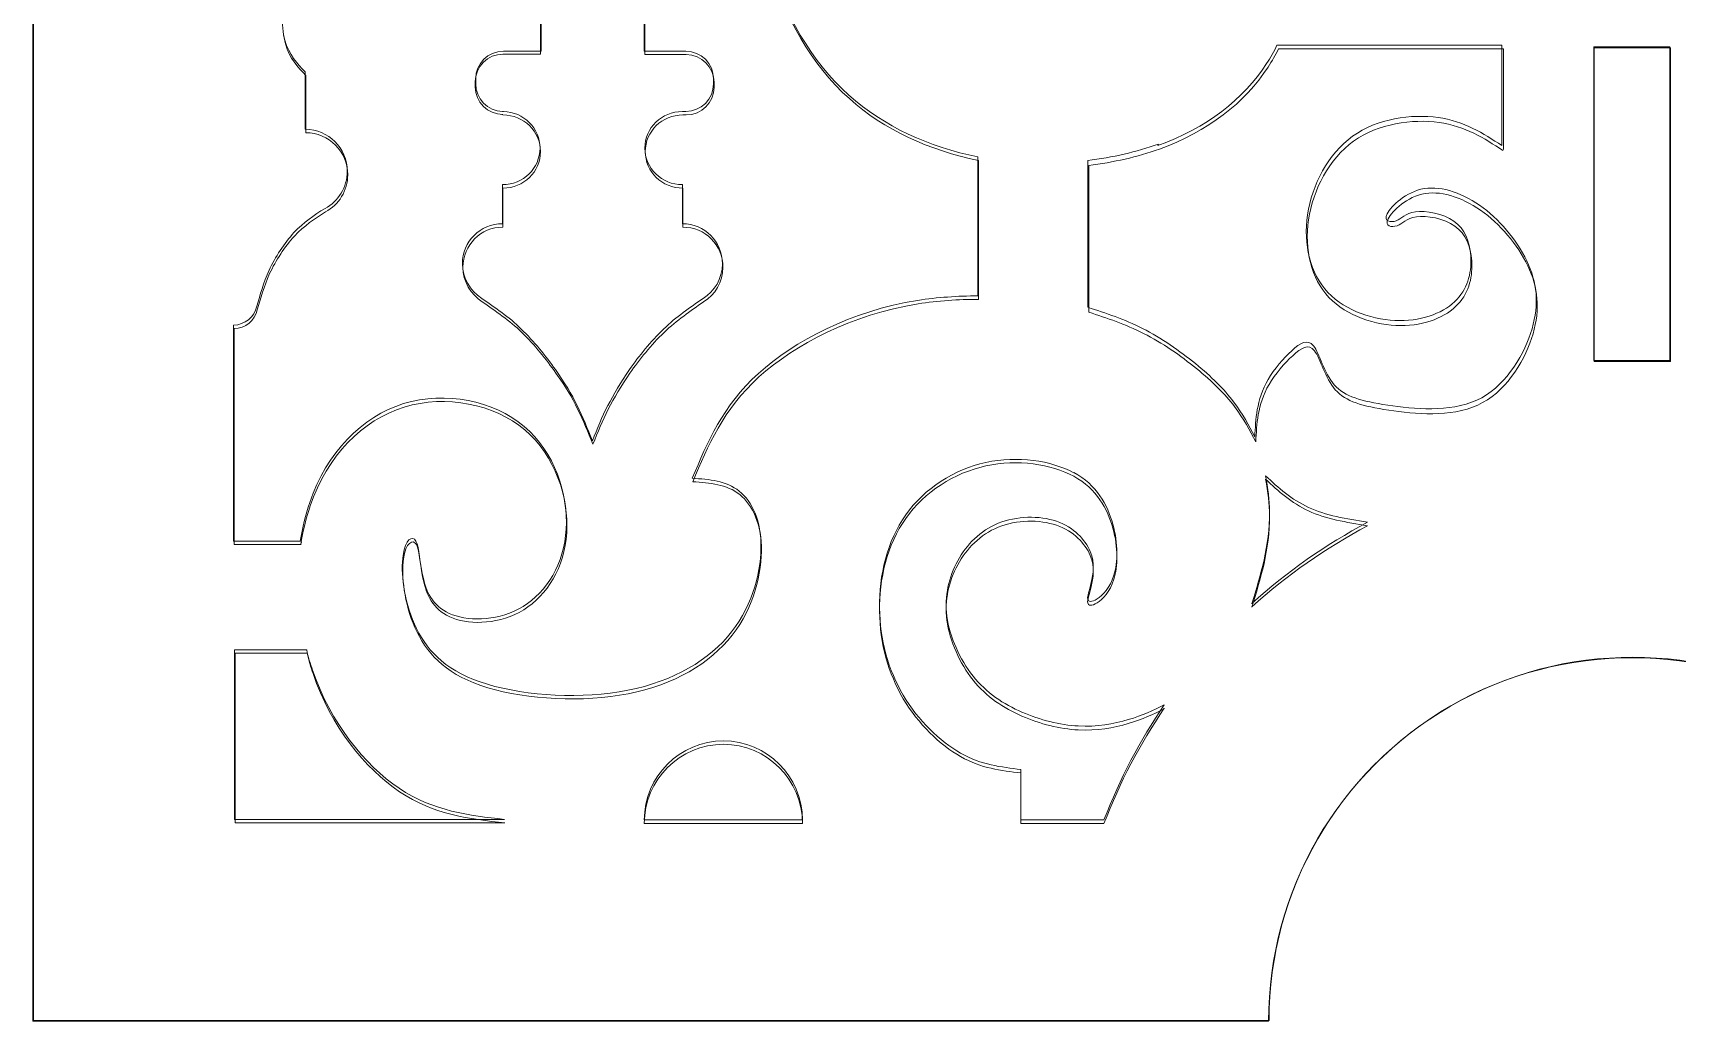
# Model space of a CAD drawing. Header units: centimetres. Extents: x -9.9 to 31.1, y -6.7 to 14.3.
# Drawn here: x -9.875 to -6.549, y -5.241 to -3.242 of the extents above; entities that cross this region are included whole.
import ezdxf

# ---------------------------------------------------------------- set-up
doc = ezdxf.new("R2010")
doc.units = ezdxf.units.CM
doc.header["$MEASUREMENT"] = 0
doc.layers.add('Layer 1', color=7, linetype='Continuous')

msp = doc.modelspace()

# ---------------------------------------------------------------- linework, layer by layer
at = {"layer": 'Layer 1', "lineweight": 9}
for points, knots in [([(-7.375, -5.241), (-7.375, -4.978), (-7.235, -4.736), (-7.007, -4.604), (-7.007, -4.604), (-6.893, -4.538), (-6.766, -4.506), (-6.639, -4.506), (-6.639, -4.506), (-6.512, -4.506), (-6.385, -4.539), (-6.271, -4.604), (-6.271, -4.604), (-6.043, -4.735), (-5.903, -4.978), (-5.903, -5.241), (-5.903, -5.241), (-5.903, -5.241), (-3.403, -5.241), (-3.403, -5.241), (-3.403, -5.241), (-3.403, -5.241), (-3.403, 3.991), (-3.403, 3.991), (-3.403, 3.991), (-3.403, 3.991), (-3.637, 3.991), (-3.637, 3.991), (-3.637, 3.991), (-3.717, 4.462), (-4.063, 4.843), (-4.525, 4.967), (-4.525, 4.967), (-4.525, 4.967), (-4.525, 5.298), (-4.525, 5.298), (-4.525, 5.298), (-4.525, 5.298), (-6.639, 5.298), (-6.639, 5.298), (-6.639, 5.298), (-6.639, 5.298), (-8.753, 5.298), (-8.753, 5.298), (-8.753, 5.298), (-8.753, 5.298), (-8.753, 4.967), (-8.753, 4.967), (-8.753, 4.967), (-9.215, 4.843), (-9.562, 4.461), (-9.641, 3.991), (-9.641, 3.991), (-9.641, 3.991), (-9.875, 3.991), (-9.875, 3.991), (-9.875, 3.991), (-9.875, 3.991), (-9.875, -5.241), (-9.875, -5.241), (-9.875, -5.241), (-9.875, -5.241), (-7.375, -5.241), (-7.375, -5.241)], [0, 0, 0, 0, 0.0588235, 0.0588235, 0.0588235, 0.0588235, 0.1176471, 0.1176471, 0.1176471, 0.1176471, 0.1764706, 0.1764706, 0.1764706, 0.1764706, 0.2352941, 0.2352941, 0.2352941, 0.2352941, 0.2941176, 0.2941176, 0.2941176, 0.2941176, 0.3529412, 0.3529412, 0.3529412, 0.3529412, 0.4117647, 0.4117647, 0.4117647, 0.4117647, 0.4705882, 0.4705882, 0.4705882, 0.4705882, 0.5294118, 0.5294118, 0.5294118, 0.5294118, 0.5882353, 0.5882353, 0.5882353, 0.5882353, 0.6470588, 0.6470588, 0.6470588, 0.6470588, 0.7058824, 0.7058824, 0.7058824, 0.7058824, 0.7647059, 0.7647059, 0.7647059, 0.7647059, 0.8235294, 0.8235294, 0.8235294, 0.8235294, 0.8823529, 0.8823529, 0.8823529, 0.8823529, 1, 1, 1, 1]), ([(-6.638, 5.299), (-6.638, 5.299), (-8.752, 5.299), (-8.752, 5.299), (-8.752, 5.299), (-8.752, 5.299), (-8.752, 4.968), (-8.752, 4.968), (-8.752, 4.968), (-9.214, 4.844), (-9.561, 4.462), (-9.64, 3.992), (-9.64, 3.992), (-9.64, 3.992), (-9.874, 3.992), (-9.874, 3.992), (-9.874, 3.992), (-9.874, 3.992), (-9.874, -5.24), (-9.874, -5.24), (-9.874, -5.24), (-9.874, -5.24), (-7.374, -5.24), (-7.374, -5.24), (-7.374, -5.24), (-7.374, -4.977), (-7.234, -4.735), (-7.006, -4.603), (-7.006, -4.603), (-6.892, -4.537), (-6.765, -4.505), (-6.638, -4.505), (-6.638, -4.505), (-6.511, -4.505), (-6.384, -4.538), (-6.27, -4.603), (-6.27, -4.603), (-6.042, -4.734), (-5.902, -4.977), (-5.902, -5.24), (-5.902, -5.24), (-5.902, -5.24), (-3.402, -5.24), (-3.402, -5.24), (-3.402, -5.24), (-3.402, -5.24), (-3.402, 3.992), (-3.402, 3.992), (-3.402, 3.992), (-3.402, 3.992), (-3.636, 3.992), (-3.636, 3.992), (-3.636, 3.992), (-3.716, 4.463), (-4.062, 4.844), (-4.524, 4.968), (-4.524, 4.968), (-4.524, 4.968), (-4.524, 5.299), (-4.524, 5.299), (-4.524, 5.299), (-4.524, 5.299), (-6.638, 5.299), (-6.638, 5.299)], [0, 0, 0, 0, 0.0588235, 0.0588235, 0.0588235, 0.0588235, 0.1176471, 0.1176471, 0.1176471, 0.1176471, 0.1764706, 0.1764706, 0.1764706, 0.1764706, 0.2352941, 0.2352941, 0.2352941, 0.2352941, 0.2941176, 0.2941176, 0.2941176, 0.2941176, 0.3529412, 0.3529412, 0.3529412, 0.3529412, 0.4117647, 0.4117647, 0.4117647, 0.4117647, 0.4705882, 0.4705882, 0.4705882, 0.4705882, 0.5294118, 0.5294118, 0.5294118, 0.5294118, 0.5882353, 0.5882353, 0.5882353, 0.5882353, 0.6470588, 0.6470588, 0.6470588, 0.6470588, 0.7058824, 0.7058824, 0.7058824, 0.7058824, 0.7647059, 0.7647059, 0.7647059, 0.7647059, 0.8235294, 0.8235294, 0.8235294, 0.8235294, 0.8823529, 0.8823529, 0.8823529, 0.8823529, 1, 1, 1, 1]), ([(-9.359, -3.141), (-9.346, -3.097), (-9.319, -3.05), (-9.287, -3.011), (-9.287, -3.011), (-9.256, -2.971), (-9.22, -2.938), (-9.187, -2.914), (-9.187, -2.914), (-9.154, -2.89), (-9.123, -2.874), (-9.092, -2.859), (-9.092, -2.859), (-9.092, -2.859), (-9.092, -2.742), (-9.092, -2.742), (-9.092, -2.742), (-9.092, -2.742), (-8.978, -2.742), (-8.978, -2.742), (-8.978, -2.742), (-8.978, -2.742), (-8.978, -2.886), (-8.978, -2.886), (-8.978, -2.886), (-8.978, -2.886), (-8.847, -2.886), (-8.847, -2.886), (-8.847, -2.886), (-8.847, -2.886), (-8.847, -3.279), (-8.847, -3.279), (-8.847, -3.279), (-8.847, -3.279), (-8.923, -3.279), (-8.923, -3.279), (-8.923, -3.279), (-8.954, -3.279), (-8.979, -3.304), (-8.979, -3.335), (-8.979, -3.335), (-8.979, -3.335), (-8.979, -3.345), (-8.979, -3.345), (-8.979, -3.345), (-8.979, -3.375), (-8.955, -3.4), (-8.925, -3.401), (-8.925, -3.401), (-8.924, -3.401), (-8.923, -3.401), (-8.923, -3.401), (-8.923, -3.401), (-8.882, -3.402), (-8.849, -3.435), (-8.849, -3.475), (-8.849, -3.475), (-8.849, -3.516), (-8.883, -3.549), (-8.925, -3.549), (-8.925, -3.549), (-8.925, -3.549), (-8.925, -3.628), (-8.925, -3.628), (-8.925, -3.628), (-8.97, -3.628), (-9.006, -3.664), (-9.006, -3.709), (-9.006, -3.709), (-9.006, -3.738), (-8.99, -3.764), (-8.967, -3.779), (-8.967, -3.779), (-8.94, -3.798), (-8.912, -3.816), (-8.887, -3.841), (-8.887, -3.841), (-8.861, -3.866), (-8.837, -3.896), (-8.818, -3.923), (-8.818, -3.923), (-8.799, -3.95), (-8.785, -3.972), (-8.774, -3.996), (-8.774, -3.996), (-8.762, -4.019), (-8.753, -4.043), (-8.743, -4.067), (-8.743, -4.067), (-8.733, -4.043), (-8.724, -4.019), (-8.712, -3.996), (-8.712, -3.996), (-8.7, -3.973), (-8.686, -3.95), (-8.668, -3.923), (-8.668, -3.923), (-8.649, -3.896), (-8.625, -3.866), (-8.599, -3.841), (-8.599, -3.841), (-8.573, -3.816), (-8.546, -3.798), (-8.519, -3.779), (-8.519, -3.779), (-8.496, -3.765), (-8.48, -3.739), (-8.48, -3.709), (-8.48, -3.709), (-8.48, -3.664), (-8.516, -3.628), (-8.561, -3.628), (-8.561, -3.628), (-8.561, -3.628), (-8.561, -3.549), (-8.561, -3.549), (-8.561, -3.549), (-8.603, -3.549), (-8.637, -3.516), (-8.637, -3.475), (-8.637, -3.475), (-8.637, -3.434), (-8.603, -3.401), (-8.561, -3.401), (-8.561, -3.401), (-8.561, -3.401), (-8.554, -3.401), (-8.554, -3.401), (-8.554, -3.401), (-8.523, -3.401), (-8.498, -3.376), (-8.498, -3.345), (-8.498, -3.345), (-8.498, -3.345), (-8.498, -3.335), (-8.498, -3.335), (-8.498, -3.335), (-8.498, -3.304), (-8.523, -3.279), (-8.554, -3.279), (-8.554, -3.279), (-8.554, -3.279), (-8.638, -3.279), (-8.638, -3.279), (-8.638, -3.279), (-8.638, -3.279), (-8.638, -2.886), (-8.638, -2.886), (-8.638, -2.886), (-8.638, -2.886), (-8.498, -2.886), (-8.498, -2.886), (-8.498, -2.886), (-8.498, -2.886), (-8.498, -2.742), (-8.498, -2.742), (-8.498, -2.742), (-8.498, -2.742), (-8.408, -2.742), (-8.408, -2.742), (-8.408, -2.742), (-8.41, -2.761), (-8.412, -2.78), (-8.414, -2.798), (-8.414, -2.798), (-8.421, -2.901), (-8.414, -3.004), (-8.384, -3.103), (-8.384, -3.103), (-8.354, -3.202), (-8.303, -3.298), (-8.224, -3.368), (-8.224, -3.368), (-8.154, -3.431), (-8.062, -3.473), (-7.963, -3.493), (-7.963, -3.493), (-7.963, -3.493), (-7.963, -3.774), (-7.963, -3.774), (-7.963, -3.774), (-8.004, -3.774), (-8.045, -3.777), (-8.085, -3.783), (-8.085, -3.783), (-8.22, -3.805), (-8.334, -3.865), (-8.407, -3.931), (-8.407, -3.931), (-8.48, -3.997), (-8.51, -4.07), (-8.541, -4.143), (-8.541, -4.143), (-8.507, -4.145), (-8.472, -4.148), (-8.446, -4.169), (-8.446, -4.169), (-8.42, -4.19), (-8.401, -4.229), (-8.402, -4.284), (-8.402, -4.284), (-8.403, -4.339), (-8.422, -4.409), (-8.47, -4.464), (-8.47, -4.464), (-8.518, -4.519), (-8.594, -4.56), (-8.689, -4.575), (-8.689, -4.575), (-8.783, -4.59), (-8.895, -4.581), (-8.97, -4.555), (-8.97, -4.555), (-9.045, -4.529), (-9.081, -4.487), (-9.103, -4.438), (-9.103, -4.438), (-9.125, -4.389), (-9.131, -4.332), (-9.126, -4.299), (-9.126, -4.299), (-9.122, -4.266), (-9.107, -4.258), (-9.1, -4.27), (-9.1, -4.27), (-9.093, -4.282), (-9.093, -4.316), (-9.085, -4.346), (-9.085, -4.346), (-9.078, -4.377), (-9.063, -4.405), (-9.026, -4.419), (-9.026, -4.419), (-8.989, -4.433), (-8.93, -4.431), (-8.883, -4.402), (-8.883, -4.402), (-8.836, -4.373), (-8.8, -4.316), (-8.796, -4.246), (-8.796, -4.246), (-8.792, -4.175), (-8.819, -4.09), (-8.881, -4.038), (-8.881, -4.038), (-8.943, -3.986), (-9.04, -3.966), (-9.125, -3.992), (-9.125, -3.992), (-9.209, -4.018), (-9.281, -4.091), (-9.315, -4.192), (-9.315, -4.192), (-9.323, -4.217), (-9.33, -4.243), (-9.334, -4.27), (-9.334, -4.27), (-9.334, -4.27), (-9.469, -4.27), (-9.469, -4.27), (-9.469, -4.27), (-9.469, -4.27), (-9.469, -3.833), (-9.469, -3.833), (-9.469, -3.833), (-9.446, -3.833), (-9.427, -3.817), (-9.422, -3.795), (-9.422, -3.795), (-9.415, -3.772), (-9.409, -3.748), (-9.397, -3.722), (-9.397, -3.722), (-9.385, -3.696), (-9.366, -3.667), (-9.347, -3.646), (-9.347, -3.646), (-9.327, -3.625), (-9.306, -3.611), (-9.284, -3.597), (-9.284, -3.597), (-9.257, -3.583), (-9.239, -3.554), (-9.239, -3.522), (-9.239, -3.522), (-9.239, -3.475), (-9.277, -3.437), (-9.324, -3.437), (-9.324, -3.437), (-9.324, -3.437), (-9.324, -3.321), (-9.324, -3.321), (-9.324, -3.321), (-9.34, -3.304), (-9.357, -3.287), (-9.365, -3.257), (-9.365, -3.257), (-9.373, -3.227), (-9.374, -3.185), (-9.361, -3.14), (-9.361, -3.14), (-9.361, -3.14), (-9.359, -3.141), (-9.359, -3.141)], [0, 0, 0, 0, 0.012987, 0.012987, 0.012987, 0.012987, 0.025974, 0.025974, 0.025974, 0.025974, 0.038961, 0.038961, 0.038961, 0.038961, 0.0519481, 0.0519481, 0.0519481, 0.0519481, 0.0649351, 0.0649351, 0.0649351, 0.0649351, 0.0779221, 0.0779221, 0.0779221, 0.0779221, 0.0909091, 0.0909091, 0.0909091, 0.0909091, 0.1038961, 0.1038961, 0.1038961, 0.1038961, 0.1168831, 0.1168831, 0.1168831, 0.1168831, 0.1298701, 0.1298701, 0.1298701, 0.1298701, 0.1428571, 0.1428571, 0.1428571, 0.1428571, 0.1558442, 0.1558442, 0.1558442, 0.1558442, 0.1688312, 0.1688312, 0.1688312, 0.1688312, 0.1818182, 0.1818182, 0.1818182, 0.1818182, 0.1948052, 0.1948052, 0.1948052, 0.1948052, 0.2077922, 0.2077922, 0.2077922, 0.2077922, 0.2207792, 0.2207792, 0.2207792, 0.2207792, 0.2337662, 0.2337662, 0.2337662, 0.2337662, 0.2467532, 0.2467532, 0.2467532, 0.2467532, 0.2597403, 0.2597403, 0.2597403, 0.2597403, 0.2727273, 0.2727273, 0.2727273, 0.2727273, 0.2857143, 0.2857143, 0.2857143, 0.2857143, 0.2987013, 0.2987013, 0.2987013, 0.2987013, 0.3116883, 0.3116883, 0.3116883, 0.3116883, 0.3246753, 0.3246753, 0.3246753, 0.3246753, 0.3376623, 0.3376623, 0.3376623, 0.3376623, 0.3506494, 0.3506494, 0.3506494, 0.3506494, 0.3636364, 0.3636364, 0.3636364, 0.3636364, 0.3766234, 0.3766234, 0.3766234, 0.3766234, 0.3896104, 0.3896104, 0.3896104, 0.3896104, 0.4025974, 0.4025974, 0.4025974, 0.4025974, 0.4155844, 0.4155844, 0.4155844, 0.4155844, 0.4285714, 0.4285714, 0.4285714, 0.4285714, 0.4415584, 0.4415584, 0.4415584, 0.4415584, 0.4545455, 0.4545455, 0.4545455, 0.4545455, 0.4675325, 0.4675325, 0.4675325, 0.4675325, 0.4805195, 0.4805195, 0.4805195, 0.4805195, 0.4935065, 0.4935065, 0.4935065, 0.4935065, 0.5064935, 0.5064935, 0.5064935, 0.5064935, 0.5194805, 0.5194805, 0.5194805, 0.5194805, 0.5324675, 0.5324675, 0.5324675, 0.5324675, 0.5454545, 0.5454545, 0.5454545, 0.5454545, 0.5584416, 0.5584416, 0.5584416, 0.5584416, 0.5714286, 0.5714286, 0.5714286, 0.5714286, 0.5844156, 0.5844156, 0.5844156, 0.5844156, 0.5974026, 0.5974026, 0.5974026, 0.5974026, 0.6103896, 0.6103896, 0.6103896, 0.6103896, 0.6233766, 0.6233766, 0.6233766, 0.6233766, 0.6363636, 0.6363636, 0.6363636, 0.6363636, 0.6493506, 0.6493506, 0.6493506, 0.6493506, 0.6623377, 0.6623377, 0.6623377, 0.6623377, 0.6753247, 0.6753247, 0.6753247, 0.6753247, 0.6883117, 0.6883117, 0.6883117, 0.6883117, 0.7012987, 0.7012987, 0.7012987, 0.7012987, 0.7142857, 0.7142857, 0.7142857, 0.7142857, 0.7272727, 0.7272727, 0.7272727, 0.7272727, 0.7402597, 0.7402597, 0.7402597, 0.7402597, 0.7532468, 0.7532468, 0.7532468, 0.7532468, 0.7662338, 0.7662338, 0.7662338, 0.7662338, 0.7792208, 0.7792208, 0.7792208, 0.7792208, 0.7922078, 0.7922078, 0.7922078, 0.7922078, 0.8051948, 0.8051948, 0.8051948, 0.8051948, 0.8181818, 0.8181818, 0.8181818, 0.8181818, 0.8311688, 0.8311688, 0.8311688, 0.8311688, 0.8441558, 0.8441558, 0.8441558, 0.8441558, 0.8571429, 0.8571429, 0.8571429, 0.8571429, 0.8701299, 0.8701299, 0.8701299, 0.8701299, 0.8831169, 0.8831169, 0.8831169, 0.8831169, 0.8961039, 0.8961039, 0.8961039, 0.8961039, 0.9090909, 0.9090909, 0.9090909, 0.9090909, 0.9220779, 0.9220779, 0.9220779, 0.9220779, 0.9350649, 0.9350649, 0.9350649, 0.9350649, 0.9480519, 0.9480519, 0.9480519, 0.9480519, 0.961039, 0.961039, 0.961039, 0.961039, 0.974026, 0.974026, 0.974026, 0.974026, 1, 1, 1, 1]), ([(-8.924, -3.408), (-8.882, -3.408), (-8.848, -3.441), (-8.848, -3.482), (-8.848, -3.482), (-8.848, -3.523), (-8.882, -3.556), (-8.924, -3.556), (-8.924, -3.556), (-8.924, -3.556), (-8.924, -3.635), (-8.924, -3.635), (-8.924, -3.635), (-8.969, -3.635), (-9.005, -3.671), (-9.005, -3.716), (-9.005, -3.716), (-9.005, -3.745), (-8.989, -3.771), (-8.966, -3.786), (-8.966, -3.786), (-8.939, -3.805), (-8.911, -3.823), (-8.886, -3.848), (-8.886, -3.848), (-8.86, -3.873), (-8.836, -3.903), (-8.817, -3.93), (-8.817, -3.93), (-8.798, -3.957), (-8.784, -3.979), (-8.773, -4.003), (-8.773, -4.003), (-8.761, -4.026), (-8.752, -4.05), (-8.742, -4.074), (-8.742, -4.074), (-8.732, -4.05), (-8.723, -4.026), (-8.711, -4.003), (-8.711, -4.003), (-8.699, -3.98), (-8.685, -3.957), (-8.667, -3.93), (-8.667, -3.93), (-8.648, -3.903), (-8.624, -3.873), (-8.598, -3.848), (-8.598, -3.848), (-8.572, -3.823), (-8.545, -3.805), (-8.518, -3.786), (-8.518, -3.786), (-8.495, -3.772), (-8.479, -3.746), (-8.479, -3.716), (-8.479, -3.716), (-8.479, -3.671), (-8.515, -3.635), (-8.56, -3.635), (-8.56, -3.635), (-8.56, -3.635), (-8.56, -3.556), (-8.56, -3.556), (-8.56, -3.556), (-8.602, -3.556), (-8.636, -3.523), (-8.636, -3.482), (-8.636, -3.482), (-8.636, -3.441), (-8.602, -3.408), (-8.56, -3.408), (-8.56, -3.408), (-8.56, -3.408), (-8.553, -3.408), (-8.553, -3.408), (-8.553, -3.408), (-8.522, -3.408), (-8.497, -3.383), (-8.497, -3.352), (-8.497, -3.352), (-8.497, -3.352), (-8.497, -3.342), (-8.497, -3.342), (-8.497, -3.342), (-8.497, -3.311), (-8.522, -3.286), (-8.553, -3.286), (-8.553, -3.286), (-8.553, -3.286), (-8.637, -3.286), (-8.637, -3.286), (-8.637, -3.286), (-8.637, -3.286), (-8.637, -2.893), (-8.637, -2.893), (-8.637, -2.893), (-8.637, -2.893), (-8.497, -2.893), (-8.497, -2.893), (-8.497, -2.893), (-8.497, -2.893), (-8.497, -2.749), (-8.497, -2.749), (-8.497, -2.749), (-8.497, -2.749), (-8.407, -2.749), (-8.407, -2.749), (-8.407, -2.749), (-8.409, -2.768), (-8.411, -2.787), (-8.413, -2.805), (-8.413, -2.805), (-8.42, -2.908), (-8.413, -3.011), (-8.383, -3.11), (-8.383, -3.11), (-8.353, -3.209), (-8.302, -3.305), (-8.223, -3.375), (-8.223, -3.375), (-8.153, -3.438), (-8.061, -3.48), (-7.962, -3.5), (-7.962, -3.5), (-7.962, -3.5), (-7.962, -3.781), (-7.962, -3.781), (-7.962, -3.781), (-8.003, -3.781), (-8.044, -3.784), (-8.084, -3.79), (-8.084, -3.79), (-8.219, -3.812), (-8.333, -3.872), (-8.406, -3.938), (-8.406, -3.938), (-8.479, -4.004), (-8.509, -4.077), (-8.54, -4.15), (-8.54, -4.15), (-8.506, -4.152), (-8.471, -4.155), (-8.445, -4.176), (-8.445, -4.176), (-8.419, -4.197), (-8.4, -4.236), (-8.401, -4.291), (-8.401, -4.291), (-8.402, -4.346), (-8.421, -4.416), (-8.469, -4.471), (-8.469, -4.471), (-8.517, -4.526), (-8.593, -4.567), (-8.688, -4.582), (-8.688, -4.582), (-8.782, -4.597), (-8.894, -4.588), (-8.969, -4.562), (-8.969, -4.562), (-9.044, -4.536), (-9.08, -4.494), (-9.102, -4.445), (-9.102, -4.445), (-9.124, -4.396), (-9.13, -4.339), (-9.125, -4.306), (-9.125, -4.306), (-9.121, -4.273), (-9.106, -4.265), (-9.099, -4.277), (-9.099, -4.277), (-9.092, -4.289), (-9.092, -4.323), (-9.084, -4.353), (-9.084, -4.353), (-9.077, -4.384), (-9.062, -4.412), (-9.025, -4.426), (-9.025, -4.426), (-8.988, -4.44), (-8.929, -4.438), (-8.882, -4.409), (-8.882, -4.409), (-8.835, -4.38), (-8.799, -4.323), (-8.795, -4.253), (-8.795, -4.253), (-8.791, -4.182), (-8.818, -4.097), (-8.88, -4.045), (-8.88, -4.045), (-8.942, -3.993), (-9.039, -3.973), (-9.124, -3.999), (-9.124, -3.999), (-9.208, -4.025), (-9.28, -4.098), (-9.314, -4.199), (-9.314, -4.199), (-9.322, -4.224), (-9.329, -4.25), (-9.333, -4.277), (-9.333, -4.277), (-9.333, -4.277), (-9.332, -4.277), (-9.332, -4.277), (-9.332, -4.277), (-9.332, -4.277), (-9.468, -4.277), (-9.468, -4.277), (-9.468, -4.277), (-9.468, -4.277), (-9.468, -3.84), (-9.468, -3.84), (-9.468, -3.84), (-9.445, -3.84), (-9.426, -3.824), (-9.421, -3.802), (-9.421, -3.802), (-9.414, -3.779), (-9.408, -3.755), (-9.396, -3.729), (-9.396, -3.729), (-9.384, -3.703), (-9.365, -3.674), (-9.346, -3.653), (-9.346, -3.653), (-9.326, -3.632), (-9.305, -3.618), (-9.283, -3.604), (-9.283, -3.604), (-9.256, -3.59), (-9.238, -3.561), (-9.238, -3.529), (-9.238, -3.529), (-9.238, -3.482), (-9.276, -3.444), (-9.323, -3.444), (-9.323, -3.444), (-9.323, -3.444), (-9.323, -3.328), (-9.323, -3.328), (-9.323, -3.328), (-9.339, -3.311), (-9.356, -3.294), (-9.364, -3.264), (-9.364, -3.264), (-9.372, -3.234), (-9.373, -3.192), (-9.36, -3.147), (-9.36, -3.147), (-9.347, -3.103), (-9.32, -3.056), (-9.288, -3.017), (-9.288, -3.017), (-9.257, -2.977), (-9.221, -2.944), (-9.188, -2.92), (-9.188, -2.92), (-9.155, -2.896), (-9.124, -2.88), (-9.093, -2.865), (-9.093, -2.865), (-9.093, -2.865), (-9.093, -2.748), (-9.093, -2.748), (-9.093, -2.748), (-9.093, -2.748), (-8.979, -2.748), (-8.979, -2.748), (-8.979, -2.748), (-8.979, -2.748), (-8.979, -2.892), (-8.979, -2.892), (-8.979, -2.892), (-8.979, -2.892), (-8.848, -2.892), (-8.848, -2.892), (-8.848, -2.892), (-8.848, -2.892), (-8.848, -3.285), (-8.848, -3.285), (-8.848, -3.285), (-8.848, -3.285), (-8.924, -3.285), (-8.924, -3.285), (-8.924, -3.285), (-8.955, -3.285), (-8.98, -3.31), (-8.98, -3.341), (-8.98, -3.341), (-8.98, -3.341), (-8.98, -3.351), (-8.98, -3.351), (-8.98, -3.351), (-8.98, -3.382), (-8.955, -3.407), (-8.924, -3.407), (-8.924, -3.407), (-8.923, -3.407), (-8.927, -3.407), (-8.926, -3.407), (-8.926, -3.407), (-8.926, -3.407), (-8.924, -3.408), (-8.924, -3.408)], [0, 0, 0, 0, 0.0128205, 0.0128205, 0.0128205, 0.0128205, 0.025641, 0.025641, 0.025641, 0.025641, 0.0384615, 0.0384615, 0.0384615, 0.0384615, 0.0512821, 0.0512821, 0.0512821, 0.0512821, 0.0641026, 0.0641026, 0.0641026, 0.0641026, 0.0769231, 0.0769231, 0.0769231, 0.0769231, 0.0897436, 0.0897436, 0.0897436, 0.0897436, 0.1025641, 0.1025641, 0.1025641, 0.1025641, 0.1153846, 0.1153846, 0.1153846, 0.1153846, 0.1282051, 0.1282051, 0.1282051, 0.1282051, 0.1410256, 0.1410256, 0.1410256, 0.1410256, 0.1538462, 0.1538462, 0.1538462, 0.1538462, 0.1666667, 0.1666667, 0.1666667, 0.1666667, 0.1794872, 0.1794872, 0.1794872, 0.1794872, 0.1923077, 0.1923077, 0.1923077, 0.1923077, 0.2051282, 0.2051282, 0.2051282, 0.2051282, 0.2179487, 0.2179487, 0.2179487, 0.2179487, 0.2307692, 0.2307692, 0.2307692, 0.2307692, 0.2435897, 0.2435897, 0.2435897, 0.2435897, 0.2564103, 0.2564103, 0.2564103, 0.2564103, 0.2692308, 0.2692308, 0.2692308, 0.2692308, 0.2820513, 0.2820513, 0.2820513, 0.2820513, 0.2948718, 0.2948718, 0.2948718, 0.2948718, 0.3076923, 0.3076923, 0.3076923, 0.3076923, 0.3205128, 0.3205128, 0.3205128, 0.3205128, 0.3333333, 0.3333333, 0.3333333, 0.3333333, 0.3461538, 0.3461538, 0.3461538, 0.3461538, 0.3589744, 0.3589744, 0.3589744, 0.3589744, 0.3717949, 0.3717949, 0.3717949, 0.3717949, 0.3846154, 0.3846154, 0.3846154, 0.3846154, 0.3974359, 0.3974359, 0.3974359, 0.3974359, 0.4102564, 0.4102564, 0.4102564, 0.4102564, 0.4230769, 0.4230769, 0.4230769, 0.4230769, 0.4358974, 0.4358974, 0.4358974, 0.4358974, 0.4487179, 0.4487179, 0.4487179, 0.4487179, 0.4615385, 0.4615385, 0.4615385, 0.4615385, 0.474359, 0.474359, 0.474359, 0.474359, 0.4871795, 0.4871795, 0.4871795, 0.4871795, 0.5, 0.5, 0.5, 0.5, 0.5128205, 0.5128205, 0.5128205, 0.5128205, 0.525641, 0.525641, 0.525641, 0.525641, 0.5384615, 0.5384615, 0.5384615, 0.5384615, 0.5512821, 0.5512821, 0.5512821, 0.5512821, 0.5641026, 0.5641026, 0.5641026, 0.5641026, 0.5769231, 0.5769231, 0.5769231, 0.5769231, 0.5897436, 0.5897436, 0.5897436, 0.5897436, 0.6025641, 0.6025641, 0.6025641, 0.6025641, 0.6153846, 0.6153846, 0.6153846, 0.6153846, 0.6282051, 0.6282051, 0.6282051, 0.6282051, 0.6410256, 0.6410256, 0.6410256, 0.6410256, 0.6538462, 0.6538462, 0.6538462, 0.6538462, 0.6666667, 0.6666667, 0.6666667, 0.6666667, 0.6794872, 0.6794872, 0.6794872, 0.6794872, 0.6923077, 0.6923077, 0.6923077, 0.6923077, 0.7051282, 0.7051282, 0.7051282, 0.7051282, 0.7179487, 0.7179487, 0.7179487, 0.7179487, 0.7307692, 0.7307692, 0.7307692, 0.7307692, 0.7435897, 0.7435897, 0.7435897, 0.7435897, 0.7564103, 0.7564103, 0.7564103, 0.7564103, 0.7692308, 0.7692308, 0.7692308, 0.7692308, 0.7820513, 0.7820513, 0.7820513, 0.7820513, 0.7948718, 0.7948718, 0.7948718, 0.7948718, 0.8076923, 0.8076923, 0.8076923, 0.8076923, 0.8205128, 0.8205128, 0.8205128, 0.8205128, 0.8333333, 0.8333333, 0.8333333, 0.8333333, 0.8461538, 0.8461538, 0.8461538, 0.8461538, 0.8589744, 0.8589744, 0.8589744, 0.8589744, 0.8717949, 0.8717949, 0.8717949, 0.8717949, 0.8846154, 0.8846154, 0.8846154, 0.8846154, 0.8974359, 0.8974359, 0.8974359, 0.8974359, 0.9102564, 0.9102564, 0.9102564, 0.9102564, 0.9230769, 0.9230769, 0.9230769, 0.9230769, 0.9358974, 0.9358974, 0.9358974, 0.9358974, 0.9487179, 0.9487179, 0.9487179, 0.9487179, 0.9615385, 0.9615385, 0.9615385, 0.9615385, 0.974359, 0.974359, 0.974359, 0.974359, 1, 1, 1, 1]), ([(-7.599, -3.47), (-7.502, -3.435), (-7.425, -3.376), (-7.379, -3.304), (-7.379, -3.304), (-7.371, -3.292), (-7.364, -3.28), (-7.358, -3.267), (-7.358, -3.267), (-7.358, -3.267), (-6.903, -3.267), (-6.903, -3.267), (-6.903, -3.267), (-6.903, -3.267), (-6.903, -3.47), (-6.903, -3.47), (-6.903, -3.47), (-6.941, -3.445), (-6.979, -3.421), (-7.032, -3.413), (-7.032, -3.413), (-7.086, -3.406), (-7.155, -3.415), (-7.205, -3.451), (-7.205, -3.451), (-7.255, -3.487), (-7.287, -3.549), (-7.296, -3.61), (-7.296, -3.61), (-7.305, -3.67), (-7.291, -3.729), (-7.255, -3.767), (-7.255, -3.767), (-7.219, -3.805), (-7.16, -3.824), (-7.11, -3.824), (-7.11, -3.824), (-7.06, -3.824), (-7.018, -3.807), (-6.994, -3.781), (-6.994, -3.781), (-6.97, -3.756), (-6.964, -3.722), (-6.966, -3.693), (-6.966, -3.693), (-6.968, -3.664), (-6.978, -3.639), (-7, -3.623), (-7, -3.623), (-7.022, -3.607), (-7.057, -3.601), (-7.078, -3.604), (-7.078, -3.604), (-7.099, -3.607), (-7.106, -3.618), (-7.117, -3.622), (-7.117, -3.622), (-7.128, -3.626), (-7.143, -3.624), (-7.135, -3.608), (-7.135, -3.608), (-7.127, -3.592), (-7.097, -3.563), (-7.06, -3.557), (-7.06, -3.557), (-7.023, -3.551), (-6.98, -3.567), (-6.941, -3.596), (-6.941, -3.596), (-6.902, -3.625), (-6.868, -3.668), (-6.849, -3.711), (-6.849, -3.711), (-6.83, -3.755), (-6.828, -3.799), (-6.845, -3.85), (-6.845, -3.85), (-6.862, -3.901), (-6.899, -3.96), (-6.954, -3.985), (-6.954, -3.985), (-7.009, -4.01), (-7.081, -4.003), (-7.134, -3.995), (-7.134, -3.995), (-7.187, -3.987), (-7.221, -3.978), (-7.242, -3.954), (-7.242, -3.954), (-7.263, -3.93), (-7.272, -3.891), (-7.284, -3.875), (-7.284, -3.875), (-7.296, -3.86), (-7.311, -3.869), (-7.328, -3.885), (-7.328, -3.885), (-7.345, -3.9), (-7.363, -3.922), (-7.376, -3.943), (-7.376, -3.943), (-7.388, -3.964), (-7.394, -3.985), (-7.398, -4.004), (-7.398, -4.004), (-7.401, -4.023), (-7.402, -4.041), (-7.403, -4.059), (-7.403, -4.059), (-7.415, -4.036), (-7.427, -4.013), (-7.446, -3.988), (-7.446, -3.988), (-7.465, -3.963), (-7.491, -3.937), (-7.523, -3.911), (-7.523, -3.911), (-7.555, -3.885), (-7.592, -3.859), (-7.63, -3.84), (-7.63, -3.84), (-7.667, -3.821), (-7.704, -3.809), (-7.741, -3.797), (-7.741, -3.797), (-7.741, -3.797), (-7.741, -3.5), (-7.741, -3.5), (-7.741, -3.5), (-7.691, -3.494), (-7.642, -3.483), (-7.598, -3.467), (-7.598, -3.467), (-7.598, -3.467), (-7.599, -3.47), (-7.599, -3.47)], [0, 0, 0, 0, 0.0285714, 0.0285714, 0.0285714, 0.0285714, 0.0571429, 0.0571429, 0.0571429, 0.0571429, 0.0857143, 0.0857143, 0.0857143, 0.0857143, 0.1142857, 0.1142857, 0.1142857, 0.1142857, 0.1428571, 0.1428571, 0.1428571, 0.1428571, 0.1714286, 0.1714286, 0.1714286, 0.1714286, 0.2, 0.2, 0.2, 0.2, 0.2285714, 0.2285714, 0.2285714, 0.2285714, 0.2571429, 0.2571429, 0.2571429, 0.2571429, 0.2857143, 0.2857143, 0.2857143, 0.2857143, 0.3142857, 0.3142857, 0.3142857, 0.3142857, 0.3428571, 0.3428571, 0.3428571, 0.3428571, 0.3714286, 0.3714286, 0.3714286, 0.3714286, 0.4, 0.4, 0.4, 0.4, 0.4285714, 0.4285714, 0.4285714, 0.4285714, 0.4571429, 0.4571429, 0.4571429, 0.4571429, 0.4857143, 0.4857143, 0.4857143, 0.4857143, 0.5142857, 0.5142857, 0.5142857, 0.5142857, 0.5428571, 0.5428571, 0.5428571, 0.5428571, 0.5714286, 0.5714286, 0.5714286, 0.5714286, 0.6, 0.6, 0.6, 0.6, 0.6285714, 0.6285714, 0.6285714, 0.6285714, 0.6571429, 0.6571429, 0.6571429, 0.6571429, 0.6857143, 0.6857143, 0.6857143, 0.6857143, 0.7142857, 0.7142857, 0.7142857, 0.7142857, 0.7428571, 0.7428571, 0.7428571, 0.7428571, 0.7714286, 0.7714286, 0.7714286, 0.7714286, 0.8, 0.8, 0.8, 0.8, 0.8285714, 0.8285714, 0.8285714, 0.8285714, 0.8571429, 0.8571429, 0.8571429, 0.8571429, 0.8857143, 0.8857143, 0.8857143, 0.8857143, 0.9142857, 0.9142857, 0.9142857, 0.9142857, 0.9428571, 0.9428571, 0.9428571, 0.9428571, 1, 1, 1, 1]), ([(-6.901, -3.48), (-6.939, -3.455), (-6.977, -3.431), (-7.03, -3.423), (-7.03, -3.423), (-7.084, -3.416), (-7.153, -3.425), (-7.203, -3.461), (-7.203, -3.461), (-7.253, -3.497), (-7.285, -3.559), (-7.294, -3.62), (-7.294, -3.62), (-7.303, -3.68), (-7.289, -3.739), (-7.253, -3.777), (-7.253, -3.777), (-7.217, -3.815), (-7.158, -3.834), (-7.108, -3.834), (-7.108, -3.834), (-7.058, -3.834), (-7.016, -3.817), (-6.992, -3.791), (-6.992, -3.791), (-6.968, -3.766), (-6.962, -3.732), (-6.964, -3.703), (-6.964, -3.703), (-6.966, -3.674), (-6.976, -3.649), (-6.998, -3.633), (-6.998, -3.633), (-7.02, -3.617), (-7.055, -3.611), (-7.076, -3.614), (-7.076, -3.614), (-7.097, -3.617), (-7.104, -3.628), (-7.115, -3.632), (-7.115, -3.632), (-7.126, -3.636), (-7.141, -3.634), (-7.133, -3.618), (-7.133, -3.618), (-7.125, -3.602), (-7.095, -3.573), (-7.058, -3.567), (-7.058, -3.567), (-7.021, -3.561), (-6.978, -3.577), (-6.939, -3.606), (-6.939, -3.606), (-6.9, -3.635), (-6.866, -3.678), (-6.847, -3.721), (-6.847, -3.721), (-6.828, -3.765), (-6.826, -3.809), (-6.843, -3.86), (-6.843, -3.86), (-6.86, -3.911), (-6.897, -3.97), (-6.952, -3.995), (-6.952, -3.995), (-7.007, -4.02), (-7.079, -4.013), (-7.132, -4.005), (-7.132, -4.005), (-7.185, -3.997), (-7.219, -3.988), (-7.24, -3.964), (-7.24, -3.964), (-7.261, -3.94), (-7.27, -3.901), (-7.282, -3.885), (-7.282, -3.885), (-7.294, -3.87), (-7.309, -3.879), (-7.326, -3.895), (-7.326, -3.895), (-7.343, -3.91), (-7.361, -3.932), (-7.374, -3.953), (-7.374, -3.953), (-7.386, -3.974), (-7.392, -3.995), (-7.396, -4.014), (-7.396, -4.014), (-7.399, -4.033), (-7.4, -4.051), (-7.401, -4.069), (-7.401, -4.069), (-7.413, -4.046), (-7.425, -4.023), (-7.444, -3.998), (-7.444, -3.998), (-7.463, -3.973), (-7.489, -3.947), (-7.521, -3.921), (-7.521, -3.921), (-7.553, -3.895), (-7.59, -3.869), (-7.628, -3.85), (-7.628, -3.85), (-7.665, -3.831), (-7.702, -3.819), (-7.739, -3.807), (-7.739, -3.807), (-7.739, -3.807), (-7.739, -3.51), (-7.739, -3.51), (-7.739, -3.51), (-7.689, -3.504), (-7.64, -3.493), (-7.596, -3.477), (-7.596, -3.477), (-7.499, -3.442), (-7.422, -3.383), (-7.376, -3.311), (-7.376, -3.311), (-7.368, -3.299), (-7.361, -3.287), (-7.355, -3.274), (-7.355, -3.274), (-7.355, -3.274), (-6.9, -3.274), (-6.9, -3.274), (-6.9, -3.274), (-6.9, -3.274), (-6.9, -3.477), (-6.9, -3.477), (-6.9, -3.477), (-6.9, -3.477), (-6.901, -3.48), (-6.901, -3.48)], [0, 0, 0, 0, 0.0285714, 0.0285714, 0.0285714, 0.0285714, 0.0571429, 0.0571429, 0.0571429, 0.0571429, 0.0857143, 0.0857143, 0.0857143, 0.0857143, 0.1142857, 0.1142857, 0.1142857, 0.1142857, 0.1428571, 0.1428571, 0.1428571, 0.1428571, 0.1714286, 0.1714286, 0.1714286, 0.1714286, 0.2, 0.2, 0.2, 0.2, 0.2285714, 0.2285714, 0.2285714, 0.2285714, 0.2571429, 0.2571429, 0.2571429, 0.2571429, 0.2857143, 0.2857143, 0.2857143, 0.2857143, 0.3142857, 0.3142857, 0.3142857, 0.3142857, 0.3428571, 0.3428571, 0.3428571, 0.3428571, 0.3714286, 0.3714286, 0.3714286, 0.3714286, 0.4, 0.4, 0.4, 0.4, 0.4285714, 0.4285714, 0.4285714, 0.4285714, 0.4571429, 0.4571429, 0.4571429, 0.4571429, 0.4857143, 0.4857143, 0.4857143, 0.4857143, 0.5142857, 0.5142857, 0.5142857, 0.5142857, 0.5428571, 0.5428571, 0.5428571, 0.5428571, 0.5714286, 0.5714286, 0.5714286, 0.5714286, 0.6, 0.6, 0.6, 0.6, 0.6285714, 0.6285714, 0.6285714, 0.6285714, 0.6571429, 0.6571429, 0.6571429, 0.6571429, 0.6857143, 0.6857143, 0.6857143, 0.6857143, 0.7142857, 0.7142857, 0.7142857, 0.7142857, 0.7428571, 0.7428571, 0.7428571, 0.7428571, 0.7714286, 0.7714286, 0.7714286, 0.7714286, 0.8, 0.8, 0.8, 0.8, 0.8285714, 0.8285714, 0.8285714, 0.8285714, 0.8571429, 0.8571429, 0.8571429, 0.8571429, 0.8857143, 0.8857143, 0.8857143, 0.8857143, 0.9142857, 0.9142857, 0.9142857, 0.9142857, 0.9428571, 0.9428571, 0.9428571, 0.9428571, 1, 1, 1, 1]), ([(-6.717, -3.27), (-6.717, -3.27), (-6.64, -3.27), (-6.64, -3.27), (-6.64, -3.27), (-6.64, -3.27), (-6.563, -3.27), (-6.563, -3.27), (-6.563, -3.27), (-6.563, -3.27), (-6.563, -3.905), (-6.563, -3.905), (-6.563, -3.905), (-6.563, -3.905), (-6.64, -3.905), (-6.64, -3.905), (-6.64, -3.905), (-6.64, -3.905), (-6.717, -3.905), (-6.717, -3.905), (-6.717, -3.905), (-6.717, -3.905), (-6.717, -3.27), (-6.717, -3.27)], [0, 0, 0, 0, 0.1428571, 0.1428571, 0.1428571, 0.1428571, 0.2857143, 0.2857143, 0.2857143, 0.2857143, 0.4285714, 0.4285714, 0.4285714, 0.4285714, 0.5714286, 0.5714286, 0.5714286, 0.5714286, 0.7142857, 0.7142857, 0.7142857, 0.7142857, 1, 1, 1, 1]), ([(-6.639, -3.907), (-6.639, -3.907), (-6.562, -3.907), (-6.562, -3.907), (-6.562, -3.907), (-6.562, -3.907), (-6.562, -3.272), (-6.562, -3.272), (-6.562, -3.272), (-6.562, -3.272), (-6.639, -3.272), (-6.639, -3.272), (-6.639, -3.272), (-6.639, -3.272), (-6.716, -3.272), (-6.716, -3.272), (-6.716, -3.272), (-6.716, -3.272), (-6.716, -3.907), (-6.716, -3.907), (-6.716, -3.907), (-6.716, -3.907), (-6.639, -3.907), (-6.639, -3.907)], [0, 0, 0, 0, 0.1428571, 0.1428571, 0.1428571, 0.1428571, 0.2857143, 0.2857143, 0.2857143, 0.2857143, 0.4285714, 0.4285714, 0.4285714, 0.4285714, 0.5714286, 0.5714286, 0.5714286, 0.5714286, 0.7142857, 0.7142857, 0.7142857, 0.7142857, 1, 1, 1, 1]), ([(-8.925, -3.401), (-8.924, -3.401), (-8.923, -3.401), (-8.923, -3.401), (-8.923, -3.401), (-8.922, -3.401), (-8.926, -3.401), (-8.925, -3.401)], [0, 0, 0, 0, 0.3333333, 0.3333333, 0.3333333, 0.3333333, 1, 1, 1, 1]), ([(-7.769, -4.131), (-7.723, -4.156), (-7.701, -4.197), (-7.69, -4.236), (-7.69, -4.236), (-7.679, -4.275), (-7.68, -4.313), (-7.688, -4.339), (-7.688, -4.339), (-7.696, -4.365), (-7.711, -4.38), (-7.722, -4.387), (-7.722, -4.387), (-7.733, -4.394), (-7.74, -4.393), (-7.741, -4.387), (-7.741, -4.387), (-7.742, -4.381), (-7.738, -4.371), (-7.734, -4.354), (-7.734, -4.354), (-7.73, -4.337), (-7.726, -4.315), (-7.736, -4.291), (-7.736, -4.291), (-7.746, -4.267), (-7.769, -4.242), (-7.804, -4.23), (-7.804, -4.23), (-7.839, -4.218), (-7.885, -4.219), (-7.922, -4.234), (-7.922, -4.234), (-7.959, -4.249), (-7.986, -4.277), (-8.004, -4.31), (-8.004, -4.31), (-8.022, -4.343), (-8.031, -4.381), (-8.026, -4.422), (-8.026, -4.422), (-8.02, -4.464), (-8, -4.509), (-7.973, -4.543), (-7.973, -4.543), (-7.946, -4.577), (-7.911, -4.6), (-7.874, -4.616), (-7.874, -4.616), (-7.837, -4.632), (-7.798, -4.642), (-7.76, -4.644), (-7.76, -4.644), (-7.723, -4.646), (-7.688, -4.64), (-7.659, -4.631), (-7.659, -4.631), (-7.63, -4.623), (-7.608, -4.612), (-7.586, -4.601), (-7.586, -4.601), (-7.635, -4.673), (-7.676, -4.751), (-7.708, -4.834), (-7.708, -4.834), (-7.708, -4.834), (-7.876, -4.834), (-7.876, -4.834), (-7.876, -4.834), (-7.876, -4.834), (-7.876, -4.732), (-7.876, -4.732), (-7.876, -4.732), (-7.916, -4.727), (-7.956, -4.723), (-7.998, -4.699), (-7.998, -4.699), (-8.04, -4.675), (-8.084, -4.633), (-8.114, -4.582), (-8.114, -4.582), (-8.144, -4.531), (-8.162, -4.47), (-8.162, -4.405), (-8.162, -4.405), (-8.163, -4.34), (-8.147, -4.27), (-8.109, -4.217), (-8.109, -4.217), (-8.071, -4.163), (-8.011, -4.125), (-7.947, -4.111), (-7.947, -4.111), (-7.883, -4.097), (-7.815, -4.107), (-7.769, -4.132), (-7.769, -4.132), (-7.769, -4.132), (-7.769, -4.131), (-7.769, -4.131)], [0, 0, 0, 0, 0.0384615, 0.0384615, 0.0384615, 0.0384615, 0.0769231, 0.0769231, 0.0769231, 0.0769231, 0.1153846, 0.1153846, 0.1153846, 0.1153846, 0.1538462, 0.1538462, 0.1538462, 0.1538462, 0.1923077, 0.1923077, 0.1923077, 0.1923077, 0.2307692, 0.2307692, 0.2307692, 0.2307692, 0.2692308, 0.2692308, 0.2692308, 0.2692308, 0.3076923, 0.3076923, 0.3076923, 0.3076923, 0.3461538, 0.3461538, 0.3461538, 0.3461538, 0.3846154, 0.3846154, 0.3846154, 0.3846154, 0.4230769, 0.4230769, 0.4230769, 0.4230769, 0.4615385, 0.4615385, 0.4615385, 0.4615385, 0.5, 0.5, 0.5, 0.5, 0.5384615, 0.5384615, 0.5384615, 0.5384615, 0.5769231, 0.5769231, 0.5769231, 0.5769231, 0.6153846, 0.6153846, 0.6153846, 0.6153846, 0.6538462, 0.6538462, 0.6538462, 0.6538462, 0.6923077, 0.6923077, 0.6923077, 0.6923077, 0.7307692, 0.7307692, 0.7307692, 0.7307692, 0.7692308, 0.7692308, 0.7692308, 0.7692308, 0.8076923, 0.8076923, 0.8076923, 0.8076923, 0.8461538, 0.8461538, 0.8461538, 0.8461538, 0.8846154, 0.8846154, 0.8846154, 0.8846154, 0.9230769, 0.9230769, 0.9230769, 0.9230769, 1, 1, 1, 1]), ([(-7.586, -4.608), (-7.635, -4.68), (-7.676, -4.758), (-7.708, -4.841), (-7.708, -4.841), (-7.708, -4.841), (-7.876, -4.841), (-7.876, -4.841), (-7.876, -4.841), (-7.876, -4.841), (-7.876, -4.739), (-7.876, -4.739), (-7.876, -4.739), (-7.916, -4.734), (-7.956, -4.73), (-7.998, -4.706), (-7.998, -4.706), (-8.04, -4.682), (-8.084, -4.64), (-8.114, -4.589), (-8.114, -4.589), (-8.144, -4.538), (-8.162, -4.477), (-8.162, -4.412), (-8.162, -4.412), (-8.163, -4.347), (-8.147, -4.277), (-8.109, -4.224), (-8.109, -4.224), (-8.071, -4.17), (-8.011, -4.132), (-7.947, -4.118), (-7.947, -4.118), (-7.883, -4.104), (-7.815, -4.114), (-7.769, -4.139), (-7.769, -4.139), (-7.723, -4.164), (-7.701, -4.205), (-7.69, -4.244), (-7.69, -4.244), (-7.679, -4.283), (-7.68, -4.321), (-7.688, -4.347), (-7.688, -4.347), (-7.696, -4.373), (-7.711, -4.388), (-7.722, -4.395), (-7.722, -4.395), (-7.733, -4.402), (-7.74, -4.401), (-7.741, -4.395), (-7.741, -4.395), (-7.742, -4.389), (-7.738, -4.379), (-7.734, -4.362), (-7.734, -4.362), (-7.73, -4.345), (-7.726, -4.323), (-7.736, -4.299), (-7.736, -4.299), (-7.746, -4.275), (-7.769, -4.25), (-7.804, -4.238), (-7.804, -4.238), (-7.839, -4.226), (-7.885, -4.227), (-7.922, -4.242), (-7.922, -4.242), (-7.959, -4.257), (-7.986, -4.285), (-8.004, -4.318), (-8.004, -4.318), (-8.022, -4.351), (-8.031, -4.389), (-8.026, -4.43), (-8.026, -4.43), (-8.02, -4.472), (-8, -4.517), (-7.973, -4.551), (-7.973, -4.551), (-7.946, -4.585), (-7.911, -4.608), (-7.874, -4.624), (-7.874, -4.624), (-7.837, -4.64), (-7.798, -4.65), (-7.76, -4.652), (-7.76, -4.652), (-7.723, -4.654), (-7.688, -4.648), (-7.659, -4.639), (-7.659, -4.639), (-7.63, -4.631), (-7.608, -4.62), (-7.586, -4.609), (-7.586, -4.609), (-7.586, -4.609), (-7.586, -4.608), (-7.586, -4.608)], [0, 0, 0, 0, 0.0384615, 0.0384615, 0.0384615, 0.0384615, 0.0769231, 0.0769231, 0.0769231, 0.0769231, 0.1153846, 0.1153846, 0.1153846, 0.1153846, 0.1538462, 0.1538462, 0.1538462, 0.1538462, 0.1923077, 0.1923077, 0.1923077, 0.1923077, 0.2307692, 0.2307692, 0.2307692, 0.2307692, 0.2692308, 0.2692308, 0.2692308, 0.2692308, 0.3076923, 0.3076923, 0.3076923, 0.3076923, 0.3461538, 0.3461538, 0.3461538, 0.3461538, 0.3846154, 0.3846154, 0.3846154, 0.3846154, 0.4230769, 0.4230769, 0.4230769, 0.4230769, 0.4615385, 0.4615385, 0.4615385, 0.4615385, 0.5, 0.5, 0.5, 0.5, 0.5384615, 0.5384615, 0.5384615, 0.5384615, 0.5769231, 0.5769231, 0.5769231, 0.5769231, 0.6153846, 0.6153846, 0.6153846, 0.6153846, 0.6538462, 0.6538462, 0.6538462, 0.6538462, 0.6923077, 0.6923077, 0.6923077, 0.6923077, 0.7307692, 0.7307692, 0.7307692, 0.7307692, 0.7692308, 0.7692308, 0.7692308, 0.7692308, 0.8076923, 0.8076923, 0.8076923, 0.8076923, 0.8461538, 0.8461538, 0.8461538, 0.8461538, 0.8846154, 0.8846154, 0.8846154, 0.8846154, 0.9230769, 0.9230769, 0.9230769, 0.9230769, 1, 1, 1, 1]), ([(-7.409, -4.397), (-7.391, -4.339), (-7.373, -4.28), (-7.373, -4.211), (-7.373, -4.211), (-7.373, -4.188), (-7.376, -4.163), (-7.381, -4.138), (-7.381, -4.138), (-7.355, -4.162), (-7.329, -4.186), (-7.294, -4.202), (-7.294, -4.202), (-7.26, -4.218), (-7.217, -4.225), (-7.175, -4.232), (-7.175, -4.232), (-7.259, -4.277), (-7.338, -4.332), (-7.409, -4.396), (-7.409, -4.396), (-7.409, -4.396), (-7.409, -4.397), (-7.409, -4.397)], [0, 0, 0, 0, 0.1428571, 0.1428571, 0.1428571, 0.1428571, 0.2857143, 0.2857143, 0.2857143, 0.2857143, 0.4285714, 0.4285714, 0.4285714, 0.4285714, 0.5714286, 0.5714286, 0.5714286, 0.5714286, 0.7142857, 0.7142857, 0.7142857, 0.7142857, 1, 1, 1, 1]), ([(-7.409, -4.404), (-7.391, -4.346), (-7.373, -4.287), (-7.373, -4.218), (-7.373, -4.218), (-7.373, -4.195), (-7.376, -4.17), (-7.381, -4.145), (-7.381, -4.145), (-7.355, -4.169), (-7.329, -4.193), (-7.294, -4.209), (-7.294, -4.209), (-7.26, -4.225), (-7.217, -4.232), (-7.175, -4.239), (-7.175, -4.239), (-7.259, -4.284), (-7.338, -4.339), (-7.409, -4.403), (-7.409, -4.403), (-7.409, -4.403), (-7.409, -4.404), (-7.409, -4.404)], [0, 0, 0, 0, 0.1428571, 0.1428571, 0.1428571, 0.1428571, 0.2857143, 0.2857143, 0.2857143, 0.2857143, 0.4285714, 0.4285714, 0.4285714, 0.4285714, 0.5714286, 0.5714286, 0.5714286, 0.5714286, 0.7142857, 0.7142857, 0.7142857, 0.7142857, 1, 1, 1, 1]), ([(-9.332, -4.272), (-9.332, -4.272), (-9.331, -4.272), (-9.331, -4.272), (-9.331, -4.272), (-9.331, -4.272), (-9.332, -4.272), (-9.332, -4.272)], [0, 0, 0, 0, 0.3333333, 0.3333333, 0.3333333, 0.3333333, 1, 1, 1, 1]), ([(-9.321, -4.49), (-9.318, -4.504), (-9.314, -4.518), (-9.309, -4.531), (-9.309, -4.531), (-9.273, -4.638), (-9.204, -4.723), (-9.134, -4.77), (-9.134, -4.77), (-9.064, -4.817), (-8.992, -4.825), (-8.921, -4.833), (-8.921, -4.833), (-8.921, -4.833), (-9.467, -4.833), (-9.467, -4.833), (-9.467, -4.833), (-9.467, -4.833), (-9.467, -4.49), (-9.467, -4.49), (-9.467, -4.49), (-9.467, -4.49), (-9.321, -4.49), (-9.321, -4.49)], [0, 0, 0, 0, 0.1428571, 0.1428571, 0.1428571, 0.1428571, 0.2857143, 0.2857143, 0.2857143, 0.2857143, 0.4285714, 0.4285714, 0.4285714, 0.4285714, 0.5714286, 0.5714286, 0.5714286, 0.5714286, 0.7142857, 0.7142857, 0.7142857, 0.7142857, 1, 1, 1, 1]), ([(-9.322, -4.489), (-9.322, -4.489), (-9.322, -4.489), (-9.322, -4.489), (-9.322, -4.489), (-9.322, -4.489), (-9.323, -4.489), (-9.322, -4.489)], [0, 0, 0, 0, 0.3333333, 0.3333333, 0.3333333, 0.3333333, 1, 1, 1, 1]), ([(-9.32, -4.497), (-9.317, -4.511), (-9.313, -4.525), (-9.308, -4.538), (-9.308, -4.538), (-9.272, -4.645), (-9.203, -4.73), (-9.133, -4.777), (-9.133, -4.777), (-9.063, -4.824), (-8.991, -4.832), (-8.92, -4.84), (-8.92, -4.84), (-8.92, -4.84), (-9.466, -4.84), (-9.466, -4.84), (-9.466, -4.84), (-9.466, -4.84), (-9.466, -4.497), (-9.466, -4.497), (-9.466, -4.497), (-9.466, -4.497), (-9.32, -4.497), (-9.32, -4.497), (-9.32, -4.497), (-9.32, -4.497), (-9.321, -4.497), (-9.32, -4.497)], [0, 0, 0, 0, 0.125, 0.125, 0.125, 0.125, 0.25, 0.25, 0.25, 0.25, 0.375, 0.375, 0.375, 0.375, 0.5, 0.5, 0.5, 0.5, 0.625, 0.625, 0.625, 0.625, 0.75, 0.75, 0.75, 0.75, 1, 1, 1, 1]), ([(-8.478, -4.674), (-8.39, -4.674), (-8.318, -4.746), (-8.318, -4.834), (-8.318, -4.834), (-8.318, -4.834), (-8.638, -4.834), (-8.638, -4.834), (-8.638, -4.834), (-8.638, -4.746), (-8.566, -4.674), (-8.478, -4.674)], [0, 0, 0, 0, 0.25, 0.25, 0.25, 0.25, 0.5, 0.5, 0.5, 0.5, 1, 1, 1, 1]), ([(-8.318, -4.841), (-8.318, -4.753), (-8.39, -4.681), (-8.478, -4.681), (-8.478, -4.681), (-8.566, -4.681), (-8.638, -4.753), (-8.638, -4.841), (-8.638, -4.841), (-8.638, -4.841), (-8.318, -4.841), (-8.318, -4.841)], [0, 0, 0, 0, 0.25, 0.25, 0.25, 0.25, 0.5, 0.5, 0.5, 0.5, 1, 1, 1, 1])]:
    msp.add_open_spline(points, degree=3, knots=knots, dxfattribs=at)

doc.saveas('drawing.dxf')
